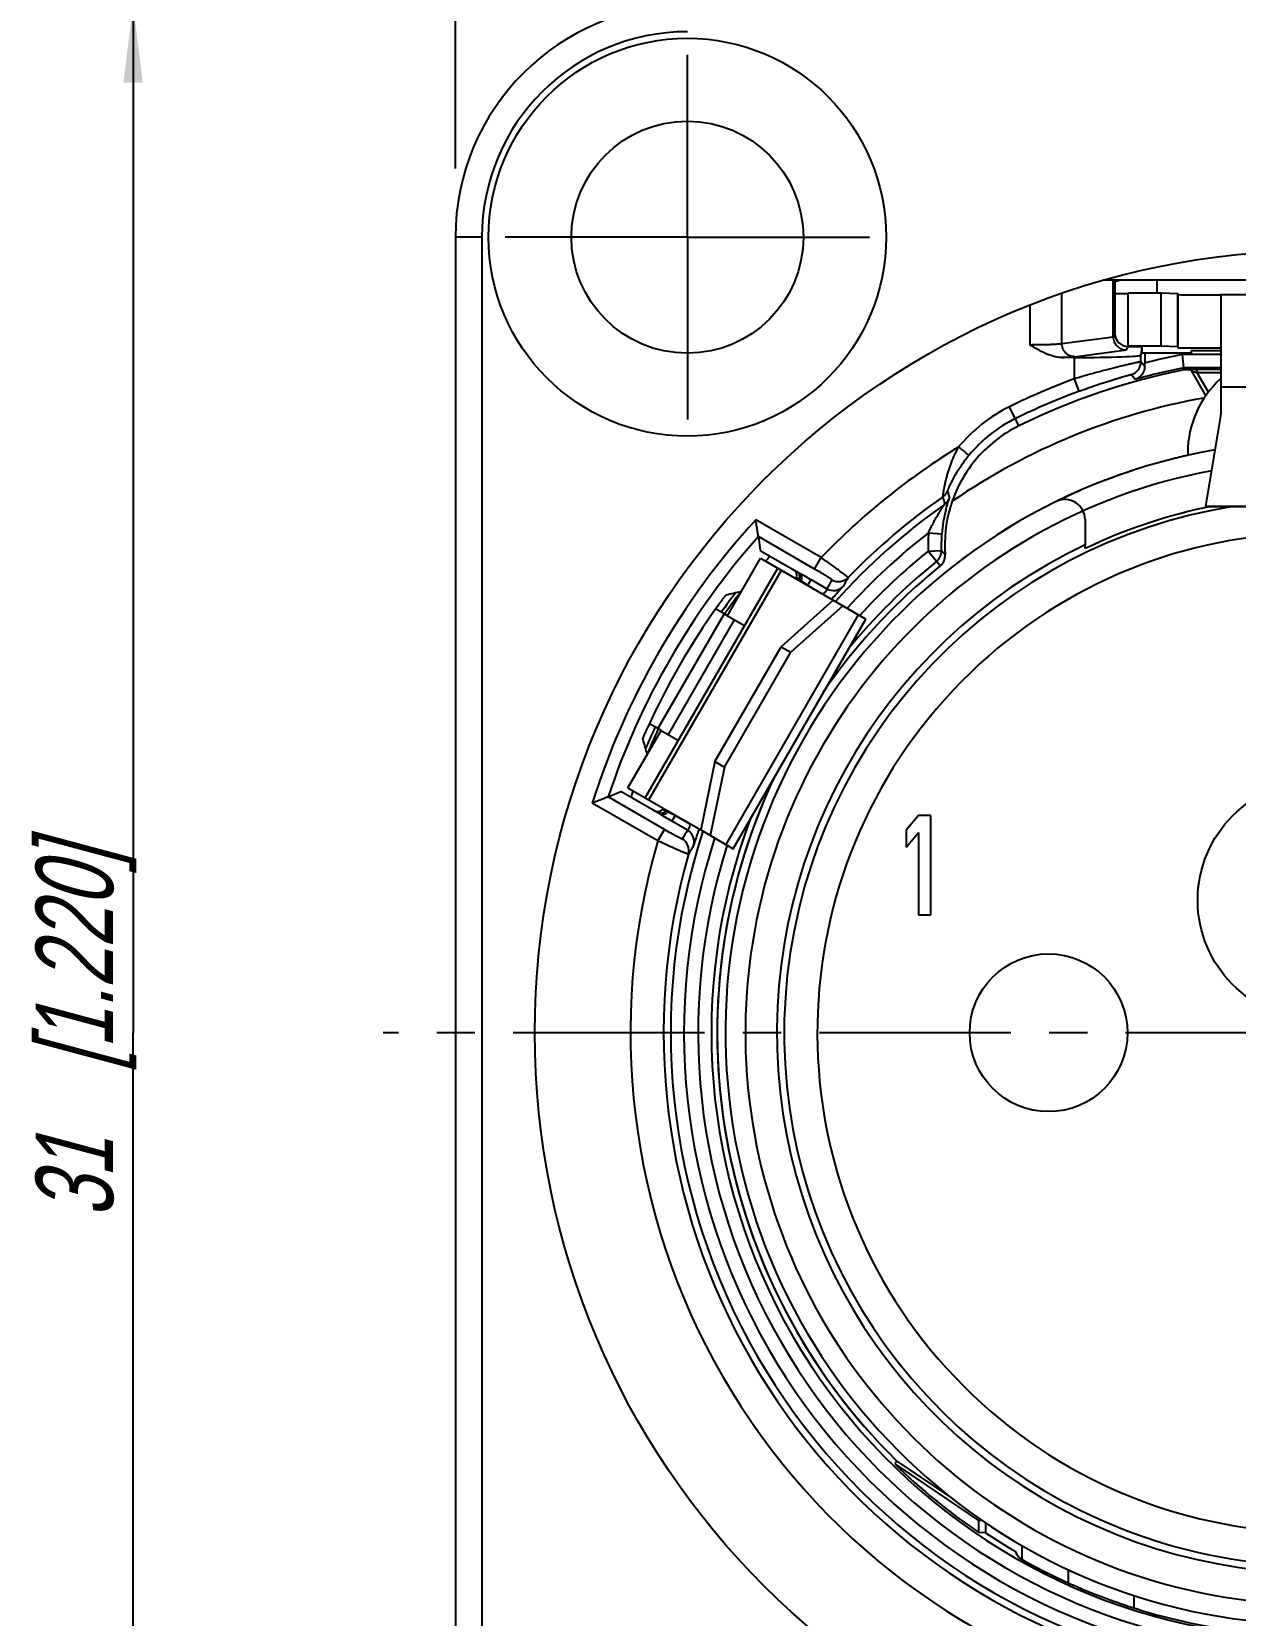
# Model space of a CAD drawing. Header units: millimetres. Extents: x 0 to 420, y 0 to 297.
# Drawn here: x 155.9 to 210.4, y 170.6 to 242.2 of the extents above; entities that cross this region are included whole.
import ezdxf

# ---------------------------------------------------------------- set-up
doc = ezdxf.new("R2010")
doc.units = ezdxf.units.MM
doc.header["$LTSCALE"] = 23.1
doc.linetypes.add('CENTER', pattern=[0.6, 0.375, -0.075, 0.075, -0.075])
doc.layers.get('0').update_dxf_attribs({"linetype": 'CONTINUOUS'})
for name, color, linetype in [('AUSFORMSCHRAEGEN', 7, 'CONTINUOUS'), ('BEZUGSACHSEN', 7, 'CONTINUOUS'), ('DEFAULT_1', 7, 'CENTER'), ('FASEN', 7, 'CONTINUOUS'), ('RUNDUNGEN', 7, 'CONTINUOUS'), ('ZEICHNUNGSBEMASSUNGEN', 7, 'CONTINUOUS')]:
    doc.layers.add(name, color=color, linetype=linetype)
doc.styles.get("Standard").update_dxf_attribs({"font": 'txt', "width": 0.7})
doc.dimstyles.new('DIMSTYLE_1', dxfattribs={"dimtxt": 3.5, "dimasz": 3.5, "dimexe": 1.5, "dimexo": 0, "dimgap": 0.875, "dimtad": 1, "dimdec": 1, "dimlfac": 0.333333, "dimdsep": 46, "dimtxsty": 'STANDARD', "dimblk": '_FILLED', "dimblk1": '_FILLED', "dimblk2": '_FILLED', "dimcen": 0.09, "dimclrt": 5, "dimadec": 0, "dimazin": 0, "dimtp": 0.2, "dimtm": 0.2, "dimtfac": 1, "dimtdec": 1, "dimtofl": 0, "dimtmove": 0, "dimatfit": 3, "dimldrblk": '_FILLED', "dimfxl": 1, "dimtolj": 1, "dimarcsym": 0})
doc.dimstyles.new('DIMSTYLE_2', dxfattribs={"dimtxt": 3.5, "dimasz": 3.5, "dimexe": 1.5, "dimexo": 0, "dimgap": 0.875, "dimtad": 1, "dimdec": 1, "dimlfac": 0.333333, "dimdsep": 46, "dimtxsty": 'STANDARD', "dimblk": '_FILLED', "dimblk1": '_FILLED', "dimblk2": '_FILLED', "dimcen": 0.09, "dimclrt": 5, "dimadec": 0, "dimazin": 0, "dimtp": 0.3, "dimtm": 0.3, "dimtfac": 1, "dimtdec": 1, "dimtofl": 0, "dimtmove": 0, "dimatfit": 3, "dimldrblk": '_FILLED', "dimfxl": 1, "dimtolj": 1, "dimarcsym": 0})

# ---------------------------------------------------------------- blocks, each defined once
blk = doc.blocks.new('_FILLED')
at = {"color": 0, "linetype": 'BYBLOCK'}
blk.add_solid([(0, 0), (-1, 0.125), (-1, -0.125)], dxfattribs=at)
blk = doc.blocks.new('*D0')
at = {"layer": 'ZEICHNUNGSBEMASSUNGEN', "color": 2, "linetype": 'CONTINUOUS'}
for p, q in [((175.069, 236.023), (175.069, 263.131)), ((253.069, 237.356), (253.069, 263.131)), ((175.069, 261.631), (214.069, 261.631)), ((253.069, 261.631), (214.069, 261.631))]:
    blk.add_line(p, q, dxfattribs=at)
at = {"layer": 'ZEICHNUNGSBEMASSUNGEN', "color": 2, "linetype": 'CONTINUOUS', "xscale": 3.5, "yscale": 3.5, "zscale": 3.5, "rotation": 180}
blk.add_blockref('_FILLED', (175.069, 261.631), dxfattribs=at)
at = {"layer": 'ZEICHNUNGSBEMASSUNGEN', "color": 2, "linetype": 'CONTINUOUS', "xscale": 3.5, "yscale": 3.5, "zscale": 3.5}
blk.add_blockref('_FILLED', (253.069, 261.631), dxfattribs=at)
at = {"layer": 'ZEICHNUNGSBEMASSUNGEN', "color": 5, "linetype": 'CONTINUOUS', "insert": (214.069, 266.037), "char_height": 3.5, "width": 36.375, "attachment_point": 2, "line_spacing_factor": 0.9}
blk.add_mtext('\\Q15.0;26{\\Ftxt.shx;\\W1.000000;\\H3.500000; }[1.024]', dxfattribs=at)
blk = doc.blocks.new('*D1')
at = {"layer": 'ZEICHNUNGSBEMASSUNGEN', "color": 2, "linetype": 'CONTINUOUS'}
for p, q in [((181.799, 243.421), (158.981, 243.421)), ((160.481, 243.421), (160.481, 196.921)), ((160.481, 150.421), (160.481, 196.921)), ((182.132, 150.421), (158.981, 150.421))]:
    blk.add_line(p, q, dxfattribs=at)
at = {"layer": 'ZEICHNUNGSBEMASSUNGEN', "color": 2, "linetype": 'CONTINUOUS', "xscale": 3.5, "yscale": 3.5, "zscale": 3.5}
for p, rotation in [((160.481, 243.421), 90), ((160.481, 150.421), 270)]:
    blk.add_blockref('_FILLED', p, dxfattribs=dict(at, rotation=rotation))
at = {"layer": 'ZEICHNUNGSBEMASSUNGEN', "color": 5, "linetype": 'CONTINUOUS', "insert": (156.076, 196.921), "char_height": 3.5, "width": 34.875, "attachment_point": 2, "rotation": 90, "line_spacing_factor": 0.9}
blk.add_mtext('\\Q15.0;31{\\Ftxt.shx;\\W1.000000;\\H3.500000; }[1.220]', dxfattribs=at)

msp = doc.modelspace()

# ---------------------------------------------------------------- linework, layer by layer
at = {"color": 7, "linetype": 'CONTINUOUS'}
for p, q in [((223.747, 230.971), (204.39, 230.971)), ((205.519, 228.008), (205.519, 230.408)), ((205.519, 230.408), (207.019, 230.408)), ((207.019, 228.008), (207.019, 230.408)), ((209.719, 230.323), (209.719, 226.157)), ((209.719, 230.323), (218.419, 230.323)), ((205.519, 228.008), (207.019, 228.008)), ((208.369, 227.671), (206.269, 227.671)), ((208.369, 227.772), (208.369, 227.671)), ((209.034, 220.757), (209.71, 224.818)), ((208.219, 223.171), (208.219, 223.038)), ((209.034, 220.757), (209.034, 220.738)), ((209.034, 220.757), (219.104, 220.757)), ((209.034, 220.738), (219.104, 220.738)), ((203.569, 218.829), (203.569, 219.002)), ((192.172, 216.491), (193.643, 215.642)), ((187.38, 215.794), (187.23, 215.881)), ((192.6, 216.244), (190.246, 214.139)), ((187.643, 205.25), (193.643, 215.642)), ((189.819, 214.386), (190.246, 214.139)), ((187.246, 208.943), (190.246, 214.139)), ((184.38, 210.598), (184.23, 210.685)), ((187.246, 208.943), (186.6, 205.852)), ((186.819, 209.19), (187.246, 208.943)), ((196.031, 206.755), (195.468, 206.085)), ((196.593, 206.755), (196.031, 206.755)), ((196.593, 202.255), (196.593, 206.755)), ((186.172, 206.099), (187.643, 205.25)), ((195.468, 206.085), (195.468, 205.319)), ((195.468, 205.319), (196.031, 205.989)), ((196.031, 205.989), (196.031, 202.255)), ((196.031, 202.255), (196.593, 202.255)), ((200.719, 173.095), (200.719, 173.712))]:
    msp.add_line(p, q, dxfattribs=at)
at = {"color": 9, "linetype": 'CONTINUOUS'}
for p, q in [((209.719, 226.157), (218.419, 226.157)), ((183.823, 207.455), (189.823, 217.848)), ((187.23, 215.881), (184.23, 210.685)), ((187.32, 205.436), (193.32, 215.828)), ((187.695, 215.612), (184.695, 210.416)), ((202.819, 172.032), (202.819, 172.624)), ((205.789, 170.899), (205.789, 171.458))]:
    msp.add_line(p, q, dxfattribs=at)
at = {"color": 3, "linetype": 'CONTINUOUS'}
for p, q in [((183.661, 207.549), (189.661, 217.941)), ((187.38, 215.794), (188.88, 218.392)), ((188.88, 218.392), (192.172, 216.491)), ((192.172, 216.491), (189.819, 214.386)), ((187.38, 215.794), (188.161, 215.343)), ((186.819, 209.19), (189.819, 214.386)), ((182.88, 208), (184.38, 210.598)), ((184.38, 210.598), (185.161, 210.147)), ((186.819, 209.19), (186.172, 206.099)), ((182.88, 208), (186.172, 206.099))]:
    msp.add_line(p, q, dxfattribs=at)
at = {"color": 7, "linetype": 'CONTINUOUS'}
msp.add_circle((214.069, 196.921), 35.4, dxfattribs=at)
for centre, radius, start, end in [((212.719, 223.171), 4.5, 131.87902, 180), ((214.069, 196.921), 26.775, 102.62057, 104.27041), ((214.069, 196.921), 26.775, 107.86102, 111.70052), ((214.069, 196.921), 26.775, 113.58563, 115.84481), ((214.069, 196.921), 24.294, 101.19072, 115.6072), ((214.069, 196.921), 26.775, 121.25962, 122.72016), ((214.069, 196.921), 26.775, 125.83999, 126.94057), ((214.069, 196.921), 27.15, 128.90913, 145.42716), ((214.069, 196.921), 33, 142.8809, 144.75704), ((214.069, 196.921), 33, 155.23941, 157.09858), ((214.069, 196.921), 27.15, 154.55866, 225.55241), ((214.069, 196.921), 27.15, 236.46204, 239.78049)]:
    msp.add_arc(centre, radius, start, end, dxfattribs=at)
at = {"color": 9, "linetype": 'CONTINUOUS'}
msp.add_arc((214.069, 196.921), 29.175, 100.11097, 124.46054, dxfattribs=at)
at = {"color": 7, "linetype": 'CONTINUOUS'}
for points, knots in [([(207.769, 230.323), (207.769, 230.323), (207.77, 230.322), (207.771, 230.322), (207.775, 230.322), (207.779, 230.322), (207.785, 230.321), (207.794, 230.321), (207.802, 230.321), (207.808, 230.321)], [0, 0, 0, 0, 0.017275, 0.064984, 0.143742, 0.253508, 0.394163, 0.565564, 1, 1, 1, 1]), ([(207.808, 230.321), (207.86, 230.319), (207.996, 230.318), (208.183, 230.316), (208.374, 230.315), (208.539, 230.315), (208.709, 230.315), (208.881, 230.315), (209.048, 230.315), (209.206, 230.316), (209.329, 230.316), (209.419, 230.317), (209.478, 230.318), (209.532, 230.318), (209.58, 230.319), (209.621, 230.319), (209.651, 230.32), (209.671, 230.32), (209.683, 230.321), (209.694, 230.321), (209.702, 230.321), (209.709, 230.322), (209.714, 230.322), (209.716, 230.322), (209.718, 230.322), (209.718, 230.323), (209.719, 230.323), (209.719, 230.323)], [0, 0, 0, 0, 0.081125, 0.213753, 0.294352, 0.381163, 0.471416, 0.56225, 0.650775, 0.73418, 0.809818, 0.843957, 0.875273, 0.903529, 0.928486, 0.949944, 0.967748, 0.975233, 0.981748, 0.98728, 0.991822, 0.995367, 0.997911, 0.998806, 0.999449, 0.999843, 1, 1, 1, 1]), ([(207.769, 227.923), (207.769, 227.923), (207.77, 227.923), (207.771, 227.922), (207.775, 227.922), (207.779, 227.922), (207.785, 227.921), (207.794, 227.921), (207.802, 227.921), (207.808, 227.921)], [0, 0, 0, 0, 0.017275, 0.064984, 0.143742, 0.253508, 0.394163, 0.565564, 1, 1, 1, 1]), ([(207.808, 227.921), (207.86, 227.919), (207.996, 227.918), (208.183, 227.916), (208.374, 227.916), (208.539, 227.915), (208.709, 227.915), (208.881, 227.915), (209.048, 227.915), (209.206, 227.916), (209.329, 227.917), (209.419, 227.917), (209.478, 227.918), (209.532, 227.918), (209.58, 227.919), (209.621, 227.919), (209.651, 227.92), (209.671, 227.92), (209.683, 227.921), (209.694, 227.921), (209.702, 227.921), (209.709, 227.922), (209.714, 227.922), (209.716, 227.922), (209.718, 227.922), (209.718, 227.923), (209.719, 227.923), (209.719, 227.923)], [0, 0, 0, 0, 0.081125, 0.213753, 0.294352, 0.381163, 0.471416, 0.56225, 0.650775, 0.73418, 0.809818, 0.843957, 0.875273, 0.903529, 0.928486, 0.949944, 0.967748, 0.975233, 0.981748, 0.98728, 0.991822, 0.995367, 0.997911, 0.998806, 0.999449, 0.999843, 1, 1, 1, 1]), ([(209.719, 227.779), (209.643, 227.78), (209.486, 227.78), (209.29, 227.78), (209.133, 227.78), (209.018, 227.78), (208.909, 227.779), (208.806, 227.779), (208.711, 227.778), (208.626, 227.778), (208.561, 227.777), (208.515, 227.776), (208.485, 227.776), (208.459, 227.775), (208.435, 227.775), (208.415, 227.775), (208.399, 227.774), (208.388, 227.774), (208.38, 227.773), (208.376, 227.773), (208.373, 227.773), (208.371, 227.773), (208.37, 227.772), (208.369, 227.772), (208.369, 227.772)], [0, 0, 0, 0, 0.170424, 0.34732, 0.434868, 0.520054, 0.601591, 0.678244, 0.748873, 0.812385, 0.867855, 0.8923, 0.914418, 0.934138, 0.95139, 0.966104, 0.978213, 0.987676, 0.991407, 0.994469, 0.996858, 0.998573, 0.999614, 1, 1, 1, 1])]:
    msp.add_open_spline(points, degree=3, knots=knots, dxfattribs=at)
at = {"layer": 'AUSFORMSCHRAEGEN', "color": 9, "linetype": 'CONTINUOUS'}
msp.add_line((206.819, 230.971), (206.819, 230.408), dxfattribs=at)
at = {"layer": 'AUSFORMSCHRAEGEN', "color": 7, "linetype": 'CONTINUOUS'}
for p, q in [((206.137, 227.971), (206.137, 227.671)), ((206.266, 227.671), (206.137, 227.671)), ((195.057, 177.539), (194.957, 177.417)), ((194.957, 177.417), (198.754, 174.855)), ((195.057, 177.539), (197.54, 175.864)), ((198.754, 174.855), (198.754, 174.312)), ((198.925, 174.843), (198.754, 174.855)), ((199.069, 174.291), (198.754, 174.312)), ((199.069, 174.748), (199.069, 174.291))]:
    msp.add_line(p, q, dxfattribs=at)
for centre, radius, start, end in [((215.227, 191.975), 40.274, 104.68205, 104.83482), ((215.064, 192.595), 39.633, 104.46934, 104.68198), ((214.069, 196.921), 30.6, 101.36488, 116.16415), ((214.069, 196.921), 32.835, 138.93812, 139.47098), ((214.069, 196.921), 32.835, 142.44099, 144.76292), ((214.069, 196.921), 32.835, 155.23708, 157.55901), ((214.069, 196.921), 32.835, 160.52902, 161.06188), ((214.069, 196.921), 27.307, 225.58238, 235.8879), ((214.069, 196.921), 27.15, 236.46226, 239.7806), ((254.909, 204.791), 62.869, 209.89041, 210.19068), ((214.069, 196.921), 27.315, 240.38068, 262.02013)]:
    msp.add_arc(centre, radius, start, end, dxfattribs=at)
at = {"layer": 'BEZUGSACHSEN', "color": 7, "linetype": 'CENTER'}
msp.add_line((214.069, 196.921), (171.8, 196.921), dxfattribs=at)
at = {"layer": 'BEZUGSACHSEN', "color": 7, "linetype": 'CONTINUOUS'}
for centre, radius in [((185.569, 232.921), 9), ((201.919, 196.921), 3.57)]:
    msp.add_circle(centre, radius, dxfattribs=at)
at = {"layer": 'DEFAULT_1', "color": 7, "linetype": 'CENTER'}
for q in [(185.569, 241.171), (177.319, 232.921), (185.569, 224.671), (193.819, 232.921)]:
    msp.add_line((185.569, 232.921), q, dxfattribs=at)
at = {"layer": 'FASEN', "color": 7, "linetype": 'CONTINUOUS'}
for centre, radius in [((185.569, 232.921), 5.25), ((214.069, 202.921), 5.4)]:
    msp.add_circle(centre, radius, dxfattribs=at)
at = {"layer": 'RUNDUNGEN', "color": 7, "linetype": 'CONTINUOUS'}
for p, q in [((175.069, 232.921), (175.069, 160.921)), ((204.843, 228.421), (204.843, 230.971)), ((204.919, 230.971), (204.919, 228.571)), ((207.019, 230.408), (207.76, 230.372)), ((207.769, 230.371), (207.769, 227.923)), ((205.518, 227.971), (206.137, 227.971)), ((205.519, 227.975), (205.519, 228.008)), ((206.137, 227.971), (206.098, 227.583)), ((207.019, 228.008), (207.76, 227.972)), ((203.098, 227.479), (202.516, 227.479)), ((206.098, 227.285), (206.098, 227.583)), ((206.269, 227.671), (206.269, 227.224)), ((206.269, 227.067), (206.269, 227.224)), ((207.97, 227.612), (208.03, 227.012)), ((208.039, 226.921), (208.03, 227.012)), ((209.719, 227.012), (208.03, 227.012)), ((208.282, 226.921), (208.039, 226.921)), ((209.041, 225.757), (208.408, 226.854)), ((209.719, 226.934), (208.571, 226.931)), ((209.719, 226.157), (209.719, 224.917)), ((203.569, 220.149), (203.569, 219.002)), ((188.785, 219.375), (188.858, 218.751)), ((188.858, 218.751), (190.645, 217.719)), ((190.484, 217.466), (190.502, 217.516)), ((187.23, 215.881), (186.849, 216.1)), ((184.23, 210.685), (183.849, 210.904)), ((181.982, 207.59), (182.558, 207.839)), ((184.345, 206.807), (182.558, 207.839)), ((184.45, 207.033), (184.486, 207.076))]:
    msp.add_line(p, q, dxfattribs=at)
at = {"layer": 'RUNDUNGEN', "color": 9, "linetype": 'CONTINUOUS'}
for p, q in [((176.269, 232.921), (175.069, 232.921)), ((176.269, 232.921), (176.269, 160.921)), ((202.516, 228.113), (202.516, 230.383)), ((207.76, 230.372), (207.76, 227.972)), ((201.068, 229.847), (201.068, 228.058)), ((202.516, 228.113), (204.843, 228.416)), ((204.843, 228.421), (204.919, 228.571)), ((205.442, 227.819), (205.518, 227.971)), ((203.096, 227.513), (205.442, 227.819)), ((203.098, 226.516), (203.098, 227.479)), ((206.269, 227.067), (206.098, 227.285)), ((209.719, 227.612), (207.97, 227.612)), ((203.306, 225.953), (203.098, 226.516)), ((205.832, 226.486), (205.661, 226.708)), ((208.278, 226.929), (208.282, 226.921)), ((208.28, 226.929), (208.278, 226.929)), ((209.719, 226.784), (208.646, 226.781)), ((209.151, 225.906), (208.646, 226.781)), ((200.576, 224.386), (200.151, 225.25)), ((191.631, 218.424), (188.665, 220.137)), ((191.331, 217.905), (188.785, 219.375)), ((196.485, 219.547), (197.083, 219.499)), ((196.469, 218.717), (197.068, 218.742)), ((196.846, 218.25), (196.469, 218.717)), ((191.331, 217.905), (191.631, 218.424)), ((197.016, 218.048), (196.846, 218.25)), ((190.502, 217.516), (190.645, 217.433)), ((190.626, 217.384), (190.645, 217.433)), ((190.645, 217.433), (190.722, 217.376)), ((191.026, 217.165), (191.176, 217.425)), ((191.026, 217.165), (191.703, 216.774)), ((191.176, 217.425), (191.886, 217.014)), ((191.703, 216.774), (191.741, 216.74)), ((184.228, 205.601), (181.261, 207.314)), ((184.528, 206.12), (181.982, 207.59)), ((184.592, 206.951), (184.45, 207.033)), ((184.592, 206.951), (184.626, 206.991)), ((184.681, 206.912), (184.592, 206.951)), ((185.015, 206.755), (184.866, 206.495)), ((185.576, 206.085), (184.866, 206.495)), ((185.693, 206.364), (185.015, 206.755)), ((184.228, 205.601), (184.528, 206.12)), ((185.693, 206.364), (185.741, 206.348))]:
    msp.add_line(p, q, dxfattribs=at)
at = {"layer": 'RUNDUNGEN', "color": 7, "linetype": 'CONTINUOUS'}
for centre, radius, start, end in [((185.569, 232.921), 10.5, 90, 180), ((214.069, 196.921), 30.691, 101.34794, 105.56789), ((208.278, 226.779), 0.15, 29.99321, 90.00815), ((208.282, 226.771), 0.15, 29.99983, 90.00436), ((214.069, 196.921), 30.963, 110.33955, 116.16415), ((203.221, 219), 6.363, 116.16415, 140.49018), ((203.222, 218.999), 6.002, 116.16715, 140.5183), ((209.118, 224.917), 0.601, 350.54208, 358.41765), ((209.119, 224.917), 0.6, 358.4222, 359.99985), ((214.069, 196.921), 26.775, 99.93041, 80.06959), ((203.226, 218.998), 6.005, 140.53063, 163.15578), ((214.069, 196.921), 29.255, 125.17976, 138.16224), ((214.069, 196.921), 29.577, 124.92168, 135.86003), ((203.226, 218.999), 6.005, 163.16431, 163.80296), ((202.669, 220.149), 0.9, 0, 116.14087), ((203.227, 219), 6.005, 163.81251, 184.21195), ((203.221, 219), 6.159, 175.36131, 182.4055), ((214.069, 196.921), 24.45, 115.43252, 38.89955), ((196.469, 218.717), 0.6, 308.91453, 2.40896), ((214.069, 196.921), 27.15, 128.90888, 145.43328), ((214.069, 196.921), 27.414, 128.92076, 140.7244), ((196.639, 218.515), 0.6, 308.90744, 4.23275), ((214.069, 196.921), 33.3, 144.53643, 155.46357), ((214.069, 196.921), 27.15, 154.71502, 225.55221), ((214.069, 196.921), 27.414, 159.35262, 260.694), ((214.069, 196.921), 29.255, 161.83641, 258.16254), ((214.069, 196.921), 29.577, 164.13997, 255.86003)]:
    msp.add_arc(centre, radius, start, end, dxfattribs=at)
at = {"layer": 'RUNDUNGEN', "color": 9, "linetype": 'CONTINUOUS'}
for centre, radius, start, end in [((185.569, 232.921), 9.3, 90, 180), ((205.498, 227.285), 0.6, 285.7632, 359.99885), ((214.069, 196.921), 31.291, 101.23826, 104.43444), ((214.069, 196.921), 31.563, 110.33955, 116.16415), ((203.221, 219), 6.963, 116.16415, 140.49021), ((214.069, 196.921), 31.077, 121.45966, 136.21852), ((214.069, 196.921), 25.875, 100.6305, 41.55499), ((196.793, 221.665), 0.6, 304.91799, 337.48653), ((202.795, 222.698), 5.592, 193.0584, 196.42459), ((214.069, 196.921), 24.118, 98.82244, 38.6834), ((203.209, 222.362), 6.187, 191.08183, 194.30818), ((196.866, 221.325), 0.602, 305.19662, 316.73877), ((214.069, 196.921), 34.414, 137.57724, 162.42276), ((203.337, 218.991), 6.275, 165.3361, 175.35679), ((214.069, 196.921), 33.814, 138.39265, 161.60735), ((214.069, 196.921), 22.618, 51.3166, 38.6834), ((214.069, 196.921), 28.655, 127.85258, 137.9126), ((203.221, 219), 6.759, 175.36133, 182.4055), ((214.069, 196.921), 28.014, 128.92076, 137.66095), ((202.82, 223.897), 7.724, 221.8691, 223.72012), ((219.233, 201.968), 31.213, 150.33167, 151.18042), ((192.412, 217.937), 0.6, 240.00328, 315.82247), ((219.498, 202.507), 30.592, 150.61254, 151.46234), ((192.186, 217.534), 0.6, 239.98864, 316.67984), ((212.28, 189.925), 31.213, 148.81958, 149.66833), ((185.04, 205.168), 0.6, 344.17689, 59.99589), ((214.069, 196.921), 28.655, 162.08833, 257.91323), ((185.276, 205.565), 0.6, 343.32016, 60.01135), ((214.069, 196.921), 31.077, 163.78148, 256.21852), ((211.946, 189.426), 30.592, 148.53766, 149.38746), ((214.069, 196.921), 28.014, 162.34033, 257.65505)]:
    msp.add_arc(centre, radius, start, end, dxfattribs=at)
at = {"layer": 'RUNDUNGEN', "color": 7, "linetype": 'CONTINUOUS'}
for centre, major_axis, ratio, start_param, end_param in [((205.519, 228.571), (0.268, 0.537), 0.999239, 2.034627, 3.604814), ((203.098, 227.584), (3, 0), 0.034921, -1.570796, -0.003491), ((190.22, 217.618), (0.26, -0.15), 0.999943, 6.457709, 7.853982), ((96.371, -6.938), (127.248, 220.401), 0.380099, 0.343278, 0.348868), ((331.767, 400.78), (127.248, 220.401), 0.380099, -3.490461, -3.48487), ((184.22, 207.226), (-0.26, 0.15), 0.999943, 7.853982, 9.250255)]:
    msp.add_ellipse(centre, major_axis=major_axis, ratio=ratio, start_param=start_param, end_param=end_param, dxfattribs=at)
for points, knots in [([(204.919, 230.37), (204.958, 230.37), (205.034, 230.37), (205.145, 230.37), (205.233, 230.37), (205.298, 230.371), (205.342, 230.371), (205.381, 230.371), (205.416, 230.372), (205.446, 230.372), (205.468, 230.373), (205.483, 230.373), (205.492, 230.373), (205.5, 230.373), (205.507, 230.374), (205.512, 230.374), (205.515, 230.374), (205.517, 230.374), (205.518, 230.374), (205.519, 230.375), (205.519, 230.375)], [0, 0, 0, 0, 0.195144, 0.382642, 0.555496, 0.634312, 0.707, 0.772897, 0.831351, 0.881778, 0.923739, 0.941413, 0.956814, 0.969899, 0.980647, 0.989042, 0.995067, 0.998709, 0.999638, 1, 1, 1, 1]), ([(207.76, 230.372), (207.762, 230.372), (207.764, 230.371), (207.766, 230.371), (207.768, 230.371), (207.769, 230.371), (207.769, 230.371)], [0, 0, 0, 0, 0.43421, 0.745369, 0.933273, 1, 1, 1, 1]), ([(202.516, 227.479), (202.254, 227.479), (201.863, 227.6), (201.402, 227.848), (201.179, 227.988), (201.068, 228.058)], [0, 0, 0, 0, 0.49849, 0.749256, 1, 1, 1, 1]), ([(204.843, 228.421), (204.843, 228.343), (204.875, 228.184), (205.009, 227.985), (205.207, 227.851), (205.364, 227.819), (205.442, 227.819)], [0, 0, 0, 0, 0.250913, 0.501513, 0.751232, 1, 1, 1, 1]), ([(205.519, 227.975), (205.519, 227.975), (205.518, 227.974), (205.517, 227.974), (205.515, 227.974), (205.512, 227.974), (205.508, 227.974), (205.502, 227.974), (205.496, 227.973), (205.493, 227.973)], [0, 0, 0, 0, 0.0172, 0.064931, 0.143743, 0.25357, 0.394273, 0.565692, 1, 1, 1, 1]), ([(207.769, 227.971), (207.769, 227.971), (207.768, 227.971), (207.766, 227.971), (207.764, 227.971), (207.762, 227.972), (207.76, 227.972)], [0, 0, 0, 0, 0.066727, 0.254631, 0.56579, 1, 1, 1, 1]), ([(206.269, 227.067), (206.269, 226.992), (206.242, 226.85), (206.137, 226.674), (205.997, 226.551), (205.887, 226.502), (205.832, 226.486)], [0, 0, 0, 0, 0.289002, 0.544245, 0.777324, 1, 1, 1, 1]), ([(188.785, 219.375), (188.784, 219.383), (188.779, 219.41), (188.771, 219.465), (188.758, 219.546), (188.742, 219.645), (188.724, 219.758), (188.698, 219.923), (188.678, 220.05), (188.665, 220.137)], [0, 0, 0, 0, 0.031931, 0.107126, 0.216356, 0.349868, 0.500098, 0.661241, 1, 1, 1, 1]), ([(190.722, 217.376), (190.736, 217.408), (190.754, 217.475), (190.751, 217.575), (190.715, 217.662), (190.671, 217.704), (190.647, 217.718)], [0, 0, 0, 0, 0.276112, 0.537448, 0.776783, 1, 1, 1, 1]), ([(186.946, 216.241), (186.968, 216.272), (187.012, 216.334), (187.077, 216.422), (187.138, 216.503), (187.193, 216.574), (187.233, 216.626), (187.262, 216.66), (187.278, 216.68), (187.292, 216.696), (187.303, 216.708), (187.311, 216.716), (187.315, 216.719), (187.317, 216.72)], [0, 0, 0, 0, 0.189608, 0.372685, 0.542057, 0.691812, 0.81656, 0.868028, 0.911598, 0.946843, 0.973412, 0.991132, 1, 1, 1, 1]), ([(183.547, 210.19), (183.546, 210.191), (183.547, 210.197), (183.55, 210.207), (183.555, 210.222), (183.562, 210.243), (183.571, 210.267), (183.586, 210.309), (183.611, 210.37), (183.645, 210.453), (183.685, 210.546), (183.729, 210.646), (183.76, 210.715), (183.776, 210.75)], [0, 0, 0, 0, 0.008868, 0.026588, 0.053157, 0.088402, 0.131972, 0.18344, 0.308188, 0.457943, 0.627315, 0.810392, 1, 1, 1, 1]), ([(181.982, 207.59), (181.974, 207.587), (181.948, 207.578), (181.896, 207.558), (181.82, 207.529), (181.725, 207.493), (181.619, 207.452), (181.463, 207.392), (181.343, 207.345), (181.261, 207.314)], [0, 0, 0, 0, 0.031933, 0.107129, 0.216359, 0.34987, 0.500098, 0.66124, 1, 1, 1, 1]), ([(184.681, 206.912), (184.66, 206.885), (184.612, 206.836), (184.525, 206.789), (184.433, 206.775), (184.374, 206.791), (184.35, 206.805)], [0, 0, 0, 0, 0.274625, 0.534165, 0.774727, 1, 1, 1, 1])]:
    msp.add_open_spline(points, degree=3, knots=knots, dxfattribs=at)
at = {"layer": 'RUNDUNGEN', "color": 9, "linetype": 'CONTINUOUS'}
for points, knots in [([(201.068, 228.058), (201.228, 228.058), (201.533, 228.061), (201.898, 228.069), (202.153, 228.08), (202.304, 228.089), (202.422, 228.099), (202.489, 228.108), (202.516, 228.113)], [0, 0, 0, 0, 0.332521, 0.629716, 0.755022, 0.860216, 0.942587, 1, 1, 1, 1]), ([(203.096, 227.513), (203.021, 227.514), (202.868, 227.546), (202.677, 227.681), (202.548, 227.879), (202.517, 228.035), (202.516, 228.113)], [0, 0, 0, 0, 0.245784, 0.494489, 0.746411, 1, 1, 1, 1]), ([(202.516, 227.479), (202.635, 227.483), (202.797, 227.489), (202.991, 227.502), (203.065, 227.509), (203.096, 227.513)], [0, 0, 0, 0, 0.615549, 0.838833, 1, 1, 1, 1]), ([(206.098, 227.285), (206.098, 227.285), (206.096, 227.285), (206.093, 227.285), (206.088, 227.284), (206.081, 227.283), (206.073, 227.281), (206.058, 227.278), (206.034, 227.273), (206.001, 227.266), (205.96, 227.258), (205.912, 227.247), (205.835, 227.23), (205.721, 227.205), (205.567, 227.169), (205.389, 227.128), (205.189, 227.08), (204.97, 227.026), (204.734, 226.967), (204.483, 226.902), (204.126, 226.808), (203.662, 226.681), (203.288, 226.572), (203.098, 226.516)], [0, 0, 0, 0, 0.000385, 0.001375, 0.002978, 0.005193, 0.008019, 0.011455, 0.020143, 0.031236, 0.0447, 0.0605, 0.078592, 0.121438, 0.172763, 0.232006, 0.298523, 0.371609, 0.450511, 0.534423, 0.622509, 0.807959, 1, 1, 1, 1]), ([(203.306, 225.953), (203.455, 226.009), (203.748, 226.115), (204.177, 226.262), (204.52, 226.374), (204.775, 226.454), (204.947, 226.506), (205.104, 226.553), (205.244, 226.594), (205.365, 226.629), (205.454, 226.654), (205.515, 226.671), (205.553, 226.681), (205.584, 226.689), (205.611, 226.696), (205.631, 226.701), (205.645, 226.705), (205.653, 226.706), (205.657, 226.707), (205.659, 226.707), (205.661, 226.708), (205.661, 226.708)], [0, 0, 0, 0, 0.192316, 0.378055, 0.550287, 0.629254, 0.702355, 0.768834, 0.82799, 0.879187, 0.921881, 0.939893, 0.955615, 0.969004, 0.980028, 0.988655, 0.994866, 0.99706, 0.998645, 0.999622, 1, 1, 1, 1]), ([(208.571, 226.931), (208.535, 226.931), (208.47, 226.931), (208.384, 226.93), (208.322, 226.929), (208.291, 226.929), (208.28, 226.929)], [0, 0, 0, 0, 0.367883, 0.671618, 0.890612, 1, 1, 1, 1]), ([(208.439, 226.837), (208.432, 226.84), (208.422, 226.844), (208.412, 226.849), (208.408, 226.852), (208.408, 226.854)], [0, 0, 0, 0, 0.645669, 0.861696, 1, 1, 1, 1]), ([(208.646, 226.781), (208.606, 226.79), (208.536, 226.807), (208.467, 226.827), (208.439, 226.837)], [0, 0, 0, 0, 0.574651, 1, 1, 1, 1]), ([(208.571, 226.931), (208.581, 226.931), (208.605, 226.919), (208.627, 226.884), (208.642, 226.836), (208.646, 226.8), (208.646, 226.781)], [0, 0, 0, 0, 0.17122, 0.396548, 0.681203, 1, 1, 1, 1]), ([(197.137, 221.173), (197.137, 221.173), (197.137, 221.175), (197.137, 221.178), (197.138, 221.184), (197.139, 221.196), (197.141, 221.216), (197.145, 221.245), (197.15, 221.282), (197.157, 221.326), (197.164, 221.376), (197.177, 221.454), (197.196, 221.563), (197.224, 221.706), (197.258, 221.861), (197.299, 222.026), (197.345, 222.197), (197.417, 222.433), (197.522, 222.732), (197.671, 223.086), (197.787, 223.317), (197.849, 223.43)], [0, 0, 0, 0, 0.000622, 0.002135, 0.004537, 0.007823, 0.016992, 0.029507, 0.045189, 0.063837, 0.085223, 0.109113, 0.16346, 0.225073, 0.292349, 0.363939, 0.438752, 0.515924, 0.67479, 0.836846, 1, 1, 1, 1]), ([(197.348, 221.435), (197.348, 221.435), (197.349, 221.437), (197.349, 221.441), (197.352, 221.446), (197.355, 221.454), (197.359, 221.464), (197.366, 221.481), (197.376, 221.506), (197.391, 221.541), (197.408, 221.581), (197.427, 221.625), (197.457, 221.69), (197.498, 221.778), (197.553, 221.888), (197.612, 222.003), (197.699, 222.161), (197.816, 222.36), (197.969, 222.596), (198.134, 222.826), (198.252, 222.975), (198.312, 223.049)], [0, 0, 0, 0, 0.000783, 0.00282, 0.006095, 0.010575, 0.016208, 0.02294, 0.039446, 0.059554, 0.08273, 0.108474, 0.136355, 0.197098, 0.262681, 0.331558, 0.402688, 0.549076, 0.698413, 0.849002, 1, 1, 1, 1]), ([(197.849, 223.43), (197.878, 223.404), (197.935, 223.354), (198.022, 223.284), (198.104, 223.224), (198.175, 223.168), (198.224, 223.126), (198.256, 223.095), (198.274, 223.078), (198.288, 223.064), (198.299, 223.054), (198.306, 223.05), (198.311, 223.048), (198.312, 223.049)], [0, 0, 0, 0, 0.193978, 0.380871, 0.553044, 0.704065, 0.828327, 0.878914, 0.921128, 0.954454, 0.978569, 0.99352, 1, 1, 1, 1]), ([(196.485, 219.547), (196.513, 219.611), (196.571, 219.739), (196.664, 219.927), (196.761, 220.11), (196.845, 220.258), (196.914, 220.373), (196.966, 220.458), (197.017, 220.539), (197.06, 220.605), (197.093, 220.655), (197.117, 220.691), (197.14, 220.726), (197.162, 220.757), (197.179, 220.782), (197.19, 220.799), (197.198, 220.81), (197.204, 220.819), (197.209, 220.826), (197.211, 220.83), (197.213, 220.832), (197.213, 220.833)], [0, 0, 0, 0, 0.142366, 0.283999, 0.424156, 0.562129, 0.629951, 0.696677, 0.761964, 0.825104, 0.855562, 0.88497, 0.912968, 0.939165, 0.962581, 0.972774, 0.981702, 0.989157, 0.994875, 0.99858, 1, 1, 1, 1]), ([(197.267, 220.579), (197.276, 220.614), (197.294, 220.682), (197.322, 220.78), (197.35, 220.869), (197.375, 220.948), (197.394, 221.006), (197.408, 221.046), (197.416, 221.07), (197.422, 221.089), (197.426, 221.102), (197.429, 221.11), (197.43, 221.114), (197.431, 221.116), (197.431, 221.117)], [0, 0, 0, 0, 0.193241, 0.374817, 0.54185, 0.690835, 0.816941, 0.869709, 0.914535, 0.950575, 0.9771, 0.986661, 0.993693, 1, 1, 1, 1]), ([(192.112, 217.418), (192.113, 217.418), (192.112, 217.42), (192.108, 217.425), (192.097, 217.434), (192.08, 217.448), (192.054, 217.466), (192.021, 217.488), (191.982, 217.513), (191.936, 217.543), (191.864, 217.588), (191.762, 217.651), (191.628, 217.731), (191.483, 217.817), (191.382, 217.875), (191.331, 217.905)], [0, 0, 0, 0, 0.002082, 0.006151, 0.021264, 0.045839, 0.079737, 0.12256, 0.173816, 0.232993, 0.299436, 0.451136, 0.622848, 0.808236, 1, 1, 1, 1]), ([(192.843, 217.519), (192.843, 217.52), (192.841, 217.523), (192.837, 217.527), (192.83, 217.534), (192.82, 217.543), (192.808, 217.554), (192.785, 217.573), (192.75, 217.601), (192.7, 217.64), (192.639, 217.687), (192.568, 217.741), (192.489, 217.801), (192.401, 217.866), (192.27, 217.963), (192.092, 218.093), (191.866, 218.256), (191.711, 218.367), (191.631, 218.424)], [0, 0, 0, 0, 0.001797, 0.005824, 0.012198, 0.020923, 0.031988, 0.045377, 0.079021, 0.121489, 0.172338, 0.231108, 0.297197, 0.369907, 0.448536, 0.620545, 0.80689, 1, 1, 1, 1]), ([(190.645, 217.433), (190.664, 217.487), (190.669, 217.58), (190.626, 217.688), (190.59, 217.734), (190.568, 217.754)], [0, 0, 0, 0, 0.497162, 0.748274, 1, 1, 1, 1]), ([(190.652, 217.715), (190.661, 217.71), (190.704, 217.688), (190.746, 217.666), (190.779, 217.648)], [0, 0, 0, 0, 0.224202, 1, 1, 1, 1]), ([(190.722, 217.376), (190.768, 217.347), (190.87, 217.278), (190.971, 217.206), (191.026, 217.165)], [0, 0, 0, 0, 0.444721, 1, 1, 1, 1]), ([(190.779, 217.648), (190.809, 217.631), (190.942, 217.558), (191.074, 217.483), (191.176, 217.425)], [0, 0, 0, 0, 0.226987, 1, 1, 1, 1]), ([(191.886, 217.014), (191.886, 217.014), (191.886, 217.011), (191.885, 217.005), (191.884, 216.997), (191.879, 216.981), (191.868, 216.958), (191.848, 216.925), (191.822, 216.888), (191.789, 216.848), (191.75, 216.808), (191.72, 216.784), (191.703, 216.774)], [0, 0, 0, 0, 0.00851, 0.026984, 0.054309, 0.08988, 0.184629, 0.308976, 0.458873, 0.628566, 0.811281, 1, 1, 1, 1]), ([(192.623, 217.122), (192.622, 217.12), (192.617, 217.115), (192.607, 217.104), (192.592, 217.087), (192.573, 217.065), (192.548, 217.038), (192.508, 216.994), (192.45, 216.93), (192.371, 216.844), (192.251, 216.711), (192.158, 216.607), (192.094, 216.536)], [0, 0, 0, 0, 0.008571, 0.027598, 0.056315, 0.093941, 0.139803, 0.193259, 0.32047, 0.470428, 0.637554, 1, 1, 1, 1]), ([(184.592, 206.951), (184.556, 206.907), (184.478, 206.856), (184.363, 206.839), (184.304, 206.848), (184.277, 206.856)], [0, 0, 0, 0, 0.497162, 0.748274, 1, 1, 1, 1]), ([(184.866, 206.495), (184.769, 206.551), (184.597, 206.652), (184.426, 206.756), (184.352, 206.804)], [0, 0, 0, 0, 0.555952, 1, 1, 1, 1]), ([(185.015, 206.755), (184.953, 206.782), (184.84, 206.833), (184.729, 206.887), (184.681, 206.912)], [0, 0, 0, 0, 0.555471, 1, 1, 1, 1]), ([(185.34, 205.688), (185.34, 205.687), (185.337, 205.687), (185.331, 205.688), (185.318, 205.692), (185.297, 205.701), (185.269, 205.714), (185.234, 205.731), (185.192, 205.753), (185.144, 205.778), (185.068, 205.817), (184.963, 205.875), (184.826, 205.95), (184.679, 206.033), (184.579, 206.091), (184.528, 206.12)], [0, 0, 0, 0, 0.002093, 0.006161, 0.021254, 0.045829, 0.079713, 0.12251, 0.173779, 0.232944, 0.29936, 0.451118, 0.622834, 0.808126, 1, 1, 1, 1]), ([(185.693, 206.364), (185.691, 206.326), (185.678, 206.271), (185.653, 206.204), (185.635, 206.163), (185.616, 206.129), (185.601, 206.108), (185.59, 206.096), (185.584, 206.09), (185.579, 206.087), (185.577, 206.086), (185.576, 206.085)], [0, 0, 0, 0, 0.370922, 0.540752, 0.690771, 0.815219, 0.910047, 0.945647, 0.972995, 0.991484, 1, 1, 1, 1]), ([(186.094, 206.144), (186.079, 206.098), (186.049, 206.007), (186.006, 205.875), (185.966, 205.751), (185.931, 205.639), (185.905, 205.556), (185.887, 205.5), (185.876, 205.465), (185.866, 205.437), (185.86, 205.416), (185.854, 205.402), (185.852, 205.395), (185.851, 205.393)], [0, 0, 0, 0, 0.184043, 0.362447, 0.529572, 0.679529, 0.80674, 0.860197, 0.90606, 0.94369, 0.972407, 0.99143, 1, 1, 1, 1]), ([(185.617, 205.004), (185.617, 205.004), (185.613, 205.004), (185.607, 205.005), (185.598, 205.008), (185.586, 205.012), (185.57, 205.017), (185.542, 205.027), (185.5, 205.044), (185.441, 205.067), (185.37, 205.097), (185.288, 205.131), (185.196, 205.17), (185.096, 205.213), (184.946, 205.279), (184.745, 205.368), (184.491, 205.481), (184.317, 205.561), (184.228, 205.601)], [0, 0, 0, 0, 0.001802, 0.005827, 0.012194, 0.020913, 0.031978, 0.045375, 0.079014, 0.121464, 0.172333, 0.231096, 0.297161, 0.369895, 0.448556, 0.620557, 0.806788, 1, 1, 1, 1])]:
    msp.add_open_spline(points, degree=3, knots=knots, dxfattribs=at)
for points in [[(197.305, 220.912), (197.36, 220.971), (197.404, 221.042), (197.431, 221.117)], [(190.568, 217.754), (190.552, 217.77), (190.533, 217.784), (190.513, 217.796)], [(184.277, 206.856), (184.254, 206.863), (184.233, 206.872), (184.213, 206.884)]]:
    msp.add_open_spline(points, degree=3, dxfattribs=at)

# ---------------------------------------------------------------- dimensions: what is measured, and where the dimension line sits
at = {"layer": 'ZEICHNUNGSBEMASSUNGEN', "color": 2, "linetype": 'CONTINUOUS'}
dim = msp.add_linear_dim(base=(253.069, 261.631), p1=(175.069, 236.023), p2=(253.069, 237.356), dimstyle='DIMSTYLE_1', dxfattribs=at)
dim.commit()
dim.dimension.update_dxf_attribs({"geometry": '*D0', "text_midpoint": (214.069, 261.631), "dimtype": 160})
dim = msp.add_linear_dim(base=(160.481, 150.421), p1=(181.799, 243.421), p2=(182.132, 150.421), angle=270, dimstyle='DIMSTYLE_2', dxfattribs=at)
dim.commit()
dim.dimension.update_dxf_attribs({"geometry": '*D1', "text_midpoint": (160.481, 196.921), "dimtype": 160})

doc.saveas('drawing.dxf')
